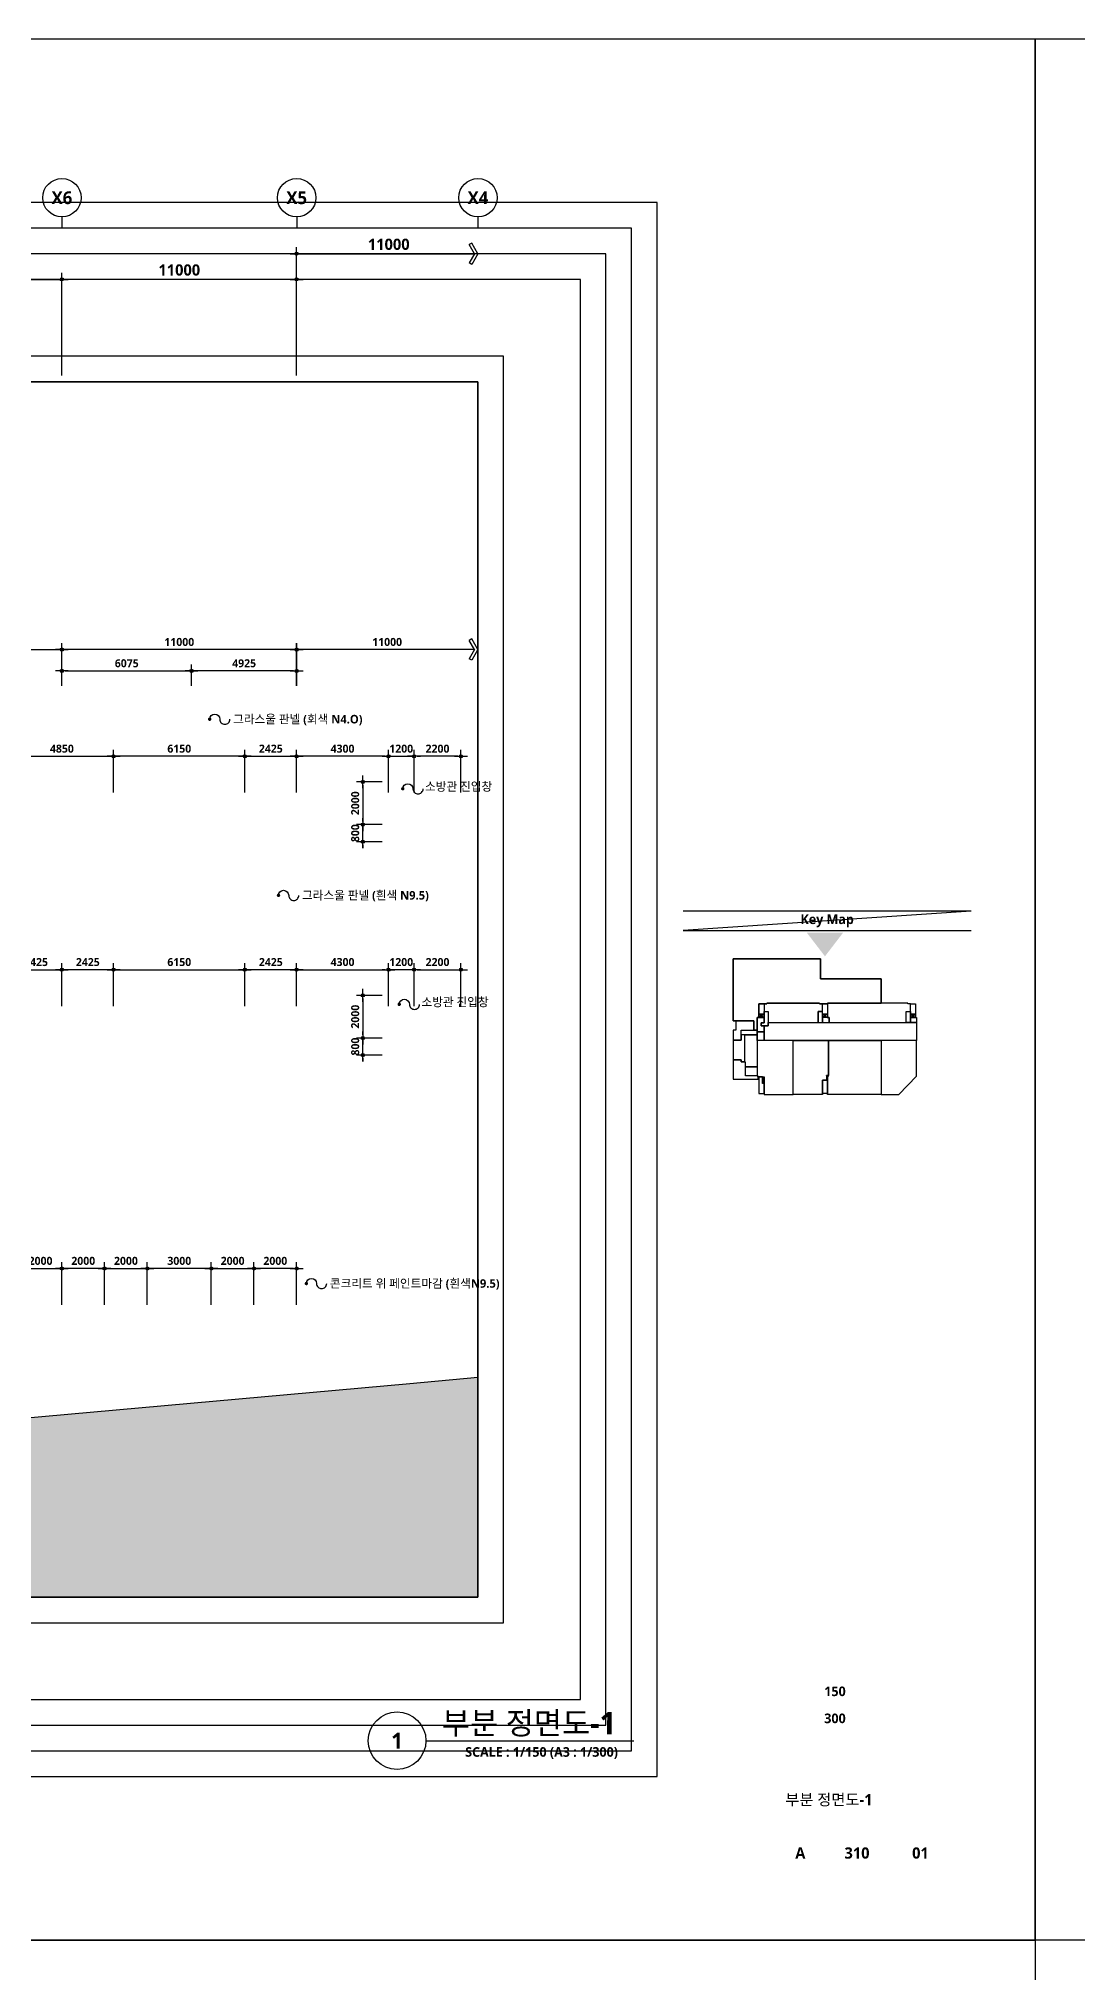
# Model space of a CAD drawing. Header units: millimetres. Extents: x 0 to 190005487, y 0 to 455456909.
# Drawn here: x 79304 to 127974, y 265800 to 356400 of the extents above; entities that cross this region are included whole.
import ezdxf
from ezdxf.enums import TextEntityAlignment as Align

# ---------------------------------------------------------------- set-up
doc = ezdxf.new("R2010")
doc.units = ezdxf.units.MM
doc.header["$LTSCALE"] = 150
doc.header["$MEASUREMENT"] = 0
doc.header["$PDSIZE"] = -10
doc.layers.get('0').update_dxf_attribs({"linetype": 'CONTINUOUS'})
doc.layers.get('Defpoints').update_dxf_attribs({"color": 153, "linetype": 'CONTINUOUS'})
for name, color, linetype in [('A-ANNO-DIM', 4, 'CONTINUOUS'), ('A-ANNO-GRA1', 7, 'CONTINUOUS'), ('A-ANNO-KEY', 7, 'CONTINUOUS'), ('A-ANNO-LEAD', 4, 'CONTINUOUS'), ('A-ANNO-NOTE', 7, 'CONTINUOUS'), ('A-ANNO-TEXT1', 7, 'CONTINUOUS'), ('A-ANNO-TITL', 7, 'CONTINUOUS'), ('A-FLOR-ROOF', 3, 'CONTINUOUS'), ('A-SECT-SOIL-PAT1', 253, 'CONTINUOUS'), ('A-ST-AXIS-BUB', 7, 'CONTINUOUS'), ('A-ST-AXIS-DIM', 7, 'CONTINUOUS'), ('AA-XXXX-TXT1', 2, 'CONTINUOUS')]:
    doc.layers.add(name, color=color, linetype=linetype)
doc.layers.add('Defpoint', color=161, linetype='CONTINUOUS', plot=False)
doc.styles.add('2020음성 1차', font='NanumGothicBold.ttf')
doc.styles.add('SH_대대리576', font='NanumGothicBold.ttf')
doc.dimstyles.new('SHP300내부', dxfattribs={"dimscale": 150, "dimtxt": 2.5, "dimasz": 1, "dimexe": 2, "dimexo": 2, "dimgap": 1, "dimtad": 1, "dimdec": 0, "dimzin": 0, "dimdsep": 46, "dimtxsty": 'SH_대대리576', "dimblk": 'DIMDOT', "dimcen": 0.09, "dimclrd": 256, "dimclre": 256, "dimclrt": 3, "dimadec": 0, "dimazin": 1, "dimtfac": 1, "dimtdec": 0, "dimtix": 1, "dimtmove": 2, "dimatfit": 0, "dimldrblk": 'DIMDOT', "dimfxl": 1, "dimtolj": 1, "dimtzin": 0, "dimlwd": -1, "dimlwe": -1, "dimarcsym": 0})
doc.dimstyles.new('사본 SHP 600', dxfattribs={"dimscale": 150, "dimtxt": 3.5, "dimasz": 1, "dimexe": 2, "dimexo": 2, "dimgap": 1, "dimtad": 1, "dimdec": 0, "dimzin": 0, "dimdsep": 46, "dimtxsty": 'SH_대대리576', "dimblk": 'DIMDOT', "dimcen": 0.09, "dimclrt": 3, "dimadec": 0, "dimazin": 1, "dimtfac": 1, "dimtdec": 0, "dimtix": 1, "dimtmove": 2, "dimatfit": 0, "dimldrblk": 'DIMDOT', "dimfxl": 1, "dimtfillclr": 3, "dimtolj": 1, "dimtzin": 0, "dimarcsym": 0})

# ---------------------------------------------------------------- blocks, each defined once
blk = doc.blocks.new('G$C28DF506D')
blk.add_lwpolyline([(0, 3255), (0, 1425), (2340, 1425), (2340, 1725), (2265, 1725), (2265, 1740), (1155, 1740), (1155, 3030), (1095, 3030), (1095, 3060), (765, 3060), (765, 3255)], close=True)
at = {"layer": 'A-ANNO-KEY'}
for p, q in [((2902, 7538), (2423, 7223)), ((2423, 7538), (2902, 7223)), ((8377, 7538), (8857, 7223)), ((8857, 7538), (8377, 7223)), ((16627, 7223), (17108, 7538)), ((16627, 7538), (17108, 7223)), ((2760, 1012), (2902, 1642)), ((2760, 1642), (2902, 1012)), ((8745, 1327), (8884, 1770)), ((8884, 1327), (8745, 1770))]:
    blk.add_line(p, q, dxfattribs=at)
for points in [[(13890, 10845), (8190, 10845), (8190, 12720), (7290, 12720), (0, 12720), (0, 6900), (195, 6900), (270, 6900), (1950, 6900), (1950, 6015), (2265, 6015), (2265, 7223), (2423, 7223), (2423, 7538), (2423, 8505), (2902, 8505), (3165, 8505), (3165, 8550), (8115, 8550), (8115, 8505), (8377, 8505), (8865, 8505), (8865, 8550), (13890, 8550)], [(8190, 12720), (7290, 12720), (0, 12720), (0, 6900), (195, 6900), (270, 6900), (1950, 6900), (1950, 6015), (2265, 6015), (2265, 7223), (2423, 7223), (2423, 8505), (3165, 8505), (3165, 8550), (8115, 8550), (8115, 8505), (8865, 8505), (8865, 8550), (13890, 8550), (13890, 10845), (8190, 10845)], [(2423, 8505), (2902, 8505), (2902, 7538), (2423, 7538)], [(2902, 7223), (2423, 7223), (2423, 7538), (2902, 7538)], [(2635, 6434), (2635, 6722), (2902, 6722), (2902, 7788), (3300, 7788), (3300, 6750), (3300, 6750), (3300, 6434), (2902, 6434), (2902, 6434)], [(2902, 8505), (2902, 7788), (3300, 7788), (3300, 6750), (7980, 6750), (7980, 7788), (8377, 7788), (8377, 8505), (8115, 8505), (8115, 8550), (3165, 8550), (3165, 8505)], [(7980, 6754), (8377, 6754), (8377, 7788), (7980, 7788)], [(8377, 8505), (8857, 8505), (8857, 7538), (8377, 7538)], [(8377, 7538), (8857, 7538), (8857, 7223), (8377, 7223)], [(8865, 8550), (8865, 8505), (8857, 8505), (8857, 7204), (9015, 7204), (9015, 6750), (16230, 6750), (16230, 7788), (16627, 7788), (16627, 8505), (16365, 8505), (16365, 8550)], [(16627, 6754), (16230, 6754), (16230, 7788), (16627, 7788)], [(16627, 8505), (17108, 8505), (17108, 7538), (16627, 7538)], [(16627, 7538), (17108, 7538), (17108, 7223), (16627, 7223)], [(0, 6015), (0, 5100), (765, 5100), (765, 6015), (1950, 6015), (1950, 6900), (270, 6900), (270, 6015)], [(0, 5100), (0, 3255), (765, 3255), (765, 3060), (1095, 3060), (1095, 5580), (765, 5580), (765, 5100), (0, 5100)], [(765, 6015), (2265, 6015), (2265, 5580), (765, 5580)], [(1155, 2580), (1155, 3030), (1095, 3030), (1095, 5580), (2265, 5580), (2265, 2580)], [(2265, 7223), (2902, 7223), (2902, 6722), (2635, 6722), (2635, 6434), (2902, 6434), (2902, 5864), (2265, 5864)], [(2265, 5864), (2902, 5864), (2902, 5070), (2265, 5070)], [(2902, 5070), (2902, 6434), (3300, 6434), (3300, 6750), (7980, 6750), (7980, 6754), (9015, 6754), (9015, 6750), (16230, 6750), (16230, 6754), (17190, 6754), (17190, 5070)], [(8377, 7223), (8377, 6754), (9015, 6754), (9015, 7204), (8857, 7204), (8857, 7223)], [(16627, 7223), (17190, 7223), (17190, 6754), (16627, 6754)], [(2265, 1740), (2265, 1725), (2340, 1725), (2340, 1642), (2902, 1642), (2902, 0), (5640, 0), (5640, 5070), (2265, 5070)], [(2265, 1740), (2265, 1725), (2340, 1725), (2340, 1642), (2902, 1642), (2902, 0), (5640, 0), (5640, 5070), (2265, 5070)], [(8745, 1770), (8745, 1327), (8377, 1327), (8377, 0), (5640, 0), (5640, 5070), (8940, 5070), (8940, 1770), (8745, 1770)], [(8940, 1725), (8940, 5070), (13890, 5070), (13890, 0), (8857, 0), (8857, 1327), (8884, 1327), (8884, 1725), (8940, 1725)], [(13890, 5070), (13890, 0), (15540, 0), (17190, 1725), (17190, 5070)], [(1155, 2580), (2265, 2580), (2265, 1740), (1155, 1740), (1155, 2580)], [(2760, 1642), (2423, 1642), (2423, 82), (2902, 82), (2902, 1012), (2760, 1012)], [(8857, 82), (8377, 82), (8377, 1327), (8857, 1327)], [(8745, 1327), (8884, 1327), (8884, 1725), (8940, 1725), (8940, 1770), (8745, 1770)]]:
    blk.add_lwpolyline(points, close=True, dxfattribs=at)
blk.add_lwpolyline([(8865, 8505), (8115, 8505), (8115, 8550), (3165, 8550), (3165, 8505), (2423, 8505), (2423, 7223), (2265, 7223), (2265, 6015), (1950, 6015), (1950, 6900), (270, 6900), (270, 6900), (195, 6900), (0, 6900), (0, 12720), (7290, 12720), (7290, 12720), (8190, 12720), (8190, 10845), (8190, 10845), (8190, 10845), (13890, 10845), (13890, 8550), (8865, 8550)], dxfattribs=at)
blk = doc.blocks.new('*U4457')
at = {"layer": 'A-ANNO-TITL'}
blk.add_line((0, 0), (3250, 0), dxfattribs=at)
blk.add_circle((-450, 0), 450, dxfattribs=at)
at = {"layer": 'AA-XXXX-TXT1', "style": 'SH_대대리576'}
blk.add_attdef('DWG.TITLE', (250, 100), '', height=350, dxfattribs=at)
at = {"layer": 'AA-XXXX-TXT1', "color": 7, "style": 'SH_대대리576'}
blk.add_attdef('NO1', text='', height=300, dxfattribs=at).set_placement((-450, 0), align=Align.MIDDLE)
at = {"layer": 'AA-XXXX-TXT1', "style": 'SH_대대리576'}
blk.add_attdef('SCALE', text='', height=150, dxfattribs=at).set_placement((3000, -100), align=Align.TOP_RIGHT)
blk = doc.blocks.new('A-ST-AXIS-BUB-1')
at = {"layer": 'A-ST-AXIS-BUB'}
blk.add_line((0, 350), (0, 0), dxfattribs=at)
blk.add_circle((0, 950), 600, dxfattribs=at)
blk = doc.blocks.new('arrow1')
at = {"color": 0}
for p, q in [((0, 0), (0.286, 0.501)), ((0, 0), (0.286, -0.501)), ((0.165, 0), (0.41, 0.429)), ((0.165, 0), (0.41, -0.429)), ((0.286, 0.501), (0.41, 0.43)), ((0.286, -0.501), (0.41, -0.43))]:
    blk.add_line(p, q, dxfattribs=at)
blk = doc.blocks.new('DIMDOT')
at = {"color": 0}
blk.add_line((-2, 0), (2, 0), dxfattribs=at)
for radius in [0.5, 0.25]:
    blk.add_circle((0, 0), radius, dxfattribs=at)
blk = doc.blocks.new('*D4608')
at = {"layer": 'A-ST-AXIS-DIM', "color": 0, "lineweight": -2}
for p, q in [((36393, 340624), (36393, 346624)), ((91243, 346324), (36543, 346324)), ((91393, 340624), (91393, 346624))]:
    blk.add_line(p, q, dxfattribs=at)
at = {"layer": 'Defpoints', "color": 0}
for p in [(36393, 346324), (36393, 340324), (91393, 340324)]:
    blk.add_point(p, dxfattribs=at)
at = {"layer": 'A-ST-AXIS-DIM', "color": 0, "linetype": 'ByBlock', "lineweight": -2, "xscale": 150, "yscale": 150, "zscale": 150, "rotation": 180}
blk.add_blockref('DIMDOT', (36393, 346324), dxfattribs=at)
at = {"layer": 'A-ST-AXIS-DIM', "color": 0, "linetype": 'ByBlock', "lineweight": -2, "xscale": 150, "yscale": 150, "zscale": 150}
blk.add_blockref('DIMDOT', (91393, 346324), dxfattribs=at)
at = {"layer": 'A-ST-AXIS-DIM', "color": 3, "insert": (63893, 346762), "char_height": 525, "attachment_point": 5, "style": 'SH_대대리576'}
blk.add_mtext('\\A1;55000', dxfattribs=at)
blk = doc.blocks.new('*D4609')
at = {"layer": 'A-ST-AXIS-DIM', "color": 0, "lineweight": -2}
for p, q in [((69393, 340624), (69393, 345424)), ((80393, 340624), (80393, 345424)), ((69543, 345124), (80243, 345124))]:
    blk.add_line(p, q, dxfattribs=at)
at = {"layer": 'Defpoints', "color": 0}
for p in [(80393, 345124), (69393, 340324), (80393, 340324)]:
    blk.add_point(p, dxfattribs=at)
at = {"layer": 'A-ST-AXIS-DIM', "color": 0, "linetype": 'ByBlock', "lineweight": -2, "xscale": 150, "yscale": 150, "zscale": 150, "rotation": 180}
blk.add_blockref('DIMDOT', (69393, 345124), dxfattribs=at)
at = {"layer": 'A-ST-AXIS-DIM', "color": 0, "linetype": 'ByBlock', "lineweight": -2, "xscale": 150, "yscale": 150, "zscale": 150}
blk.add_blockref('DIMDOT', (80393, 345124), dxfattribs=at)
at = {"layer": 'A-ST-AXIS-DIM', "color": 3, "insert": (74893, 345561), "char_height": 525, "attachment_point": 5, "style": 'SH_대대리576'}
blk.add_mtext('\\A1;11000', dxfattribs=at)
blk = doc.blocks.new('*D4610')
at = {"layer": 'A-ST-AXIS-DIM', "color": 0, "lineweight": -2}
for p, q in [((80393, 340624), (80393, 345424)), ((91393, 340624), (91393, 345424)), ((91243, 345124), (80543, 345124))]:
    blk.add_line(p, q, dxfattribs=at)
at = {"layer": 'Defpoints', "color": 0}
for p in [(80393, 345124), (80393, 340324), (91393, 340324)]:
    blk.add_point(p, dxfattribs=at)
at = {"layer": 'A-ST-AXIS-DIM', "color": 0, "linetype": 'ByBlock', "lineweight": -2, "xscale": 150, "yscale": 150, "zscale": 150, "rotation": 180}
blk.add_blockref('DIMDOT', (80393, 345124), dxfattribs=at)
at = {"layer": 'A-ST-AXIS-DIM', "color": 0, "linetype": 'ByBlock', "lineweight": -2, "xscale": 150, "yscale": 150, "zscale": 150}
blk.add_blockref('DIMDOT', (91393, 345124), dxfattribs=at)
at = {"layer": 'A-ST-AXIS-DIM', "color": 3, "insert": (85893, 345561), "char_height": 525, "attachment_point": 5, "style": 'SH_대대리576'}
blk.add_mtext('\\A1;11000', dxfattribs=at)
blk = doc.blocks.new('*D4727')
at = {"layer": 'A-ANNO-DIM'}
for p, q in [((77968, 321076), (77968, 323076)), ((78118, 322776), (82668, 322776)), ((82818, 321076), (82818, 323076))]:
    blk.add_line(p, q, dxfattribs=at)
at = {"layer": 'Defpoints', "color": 0}
for p in [(82818, 322776), (77968, 320776), (82818, 320776)]:
    blk.add_point(p, dxfattribs=at)
at = {"layer": 'A-ANNO-DIM', "linetype": 'ByBlock', "xscale": 150, "yscale": 150, "zscale": 150, "rotation": 180}
blk.add_blockref('DIMDOT', (77968, 322776), dxfattribs=at)
at = {"layer": 'A-ANNO-DIM', "linetype": 'ByBlock', "xscale": 150, "yscale": 150, "zscale": 150}
blk.add_blockref('DIMDOT', (82818, 322776), dxfattribs=at)
at = {"layer": 'A-ANNO-DIM', "color": 3, "insert": (80393, 323133), "char_height": 375, "attachment_point": 5, "style": 'SH_대대리576'}
blk.add_mtext('\\A1;4850', dxfattribs=at)
blk = doc.blocks.new('*D4728')
at = {"layer": 'A-ANNO-DIM'}
for p, q in [((82818, 321076), (82818, 323076)), ((88818, 322776), (82968, 322776)), ((88968, 321076), (88968, 323076))]:
    blk.add_line(p, q, dxfattribs=at)
at = {"layer": 'Defpoints', "color": 0}
for p in [(82818, 322776), (82818, 320776), (88968, 320776)]:
    blk.add_point(p, dxfattribs=at)
at = {"layer": 'A-ANNO-DIM', "linetype": 'ByBlock', "xscale": 150, "yscale": 150, "zscale": 150, "rotation": 180}
blk.add_blockref('DIMDOT', (82818, 322776), dxfattribs=at)
at = {"layer": 'A-ANNO-DIM', "linetype": 'ByBlock', "xscale": 150, "yscale": 150, "zscale": 150}
blk.add_blockref('DIMDOT', (88968, 322776), dxfattribs=at)
at = {"layer": 'A-ANNO-DIM', "color": 3, "insert": (85893, 323133), "char_height": 375, "attachment_point": 5, "style": 'SH_대대리576'}
blk.add_mtext('\\A1;6150', dxfattribs=at)
blk = doc.blocks.new('*D4729')
at = {"layer": 'A-ANNO-DIM'}
for p, q in [((88968, 321076), (88968, 323076)), ((89118, 322776), (91243, 322776)), ((91393, 321076), (91393, 323076))]:
    blk.add_line(p, q, dxfattribs=at)
at = {"layer": 'Defpoints', "color": 0}
for p in [(91393, 322776), (88968, 320776), (91393, 320776)]:
    blk.add_point(p, dxfattribs=at)
at = {"layer": 'A-ANNO-DIM', "linetype": 'ByBlock', "xscale": 150, "yscale": 150, "zscale": 150, "rotation": 180}
blk.add_blockref('DIMDOT', (88968, 322776), dxfattribs=at)
at = {"layer": 'A-ANNO-DIM', "linetype": 'ByBlock', "xscale": 150, "yscale": 150, "zscale": 150}
blk.add_blockref('DIMDOT', (91393, 322776), dxfattribs=at)
at = {"layer": 'A-ANNO-DIM', "color": 3, "insert": (90181, 323133), "char_height": 375, "attachment_point": 5, "style": 'SH_대대리576'}
blk.add_mtext('\\A1;2425', dxfattribs=at)
blk = doc.blocks.new('*D4730')
at = {"layer": 'A-ANNO-DIM'}
for p, q in [((91393, 321076), (91393, 323076)), ((95543, 322776), (91543, 322776)), ((95693, 321076), (95693, 323076))]:
    blk.add_line(p, q, dxfattribs=at)
at = {"layer": 'Defpoints', "color": 0}
for p in [(91393, 322776), (91393, 320776), (95693, 320776)]:
    blk.add_point(p, dxfattribs=at)
at = {"layer": 'A-ANNO-DIM', "linetype": 'ByBlock', "xscale": 150, "yscale": 150, "zscale": 150, "rotation": 180}
blk.add_blockref('DIMDOT', (91393, 322776), dxfattribs=at)
at = {"layer": 'A-ANNO-DIM', "linetype": 'ByBlock', "xscale": 150, "yscale": 150, "zscale": 150}
blk.add_blockref('DIMDOT', (95693, 322776), dxfattribs=at)
at = {"layer": 'A-ANNO-DIM', "color": 3, "insert": (93543, 323133), "char_height": 375, "attachment_point": 5, "style": 'SH_대대리576'}
blk.add_mtext('\\A1;4300', dxfattribs=at)
blk = doc.blocks.new('*D4731')
at = {"layer": 'A-ANNO-DIM'}
for p, q in [((95543, 322776), (95393, 322776)), ((95693, 321076), (95693, 323076)), ((95693, 322776), (96893, 322776)), ((96893, 321076), (96893, 323076)), ((97043, 322776), (97193, 322776))]:
    blk.add_line(p, q, dxfattribs=at)
at = {"layer": 'Defpoints', "color": 0}
for p in [(96893, 322776), (95693, 320776), (96893, 320776)]:
    blk.add_point(p, dxfattribs=at)
at = {"layer": 'A-ANNO-DIM', "linetype": 'ByBlock', "xscale": 150, "yscale": 150, "zscale": 150}
blk.add_blockref('DIMDOT', (95693, 322776), dxfattribs=at)
at = {"layer": 'A-ANNO-DIM', "linetype": 'ByBlock', "xscale": 150, "yscale": 150, "zscale": 150, "rotation": 180}
blk.add_blockref('DIMDOT', (96893, 322776), dxfattribs=at)
at = {"layer": 'A-ANNO-DIM', "color": 3, "insert": (96293, 323133), "char_height": 375, "attachment_point": 5, "style": 'SH_대대리576'}
blk.add_mtext('\\A1;1200', dxfattribs=at)
blk = doc.blocks.new('*D4732')
at = {"layer": 'A-ANNO-DIM'}
for p, q in [((96893, 321076), (96893, 323076)), ((98943, 322776), (97043, 322776)), ((99093, 321076), (99093, 323076))]:
    blk.add_line(p, q, dxfattribs=at)
at = {"layer": 'Defpoints', "color": 0}
for p in [(96893, 322776), (96893, 320776), (99093, 320776)]:
    blk.add_point(p, dxfattribs=at)
at = {"layer": 'A-ANNO-DIM', "linetype": 'ByBlock', "xscale": 150, "yscale": 150, "zscale": 150, "rotation": 180}
blk.add_blockref('DIMDOT', (96893, 322776), dxfattribs=at)
at = {"layer": 'A-ANNO-DIM', "linetype": 'ByBlock', "xscale": 150, "yscale": 150, "zscale": 150}
blk.add_blockref('DIMDOT', (99093, 322776), dxfattribs=at)
at = {"layer": 'A-ANNO-DIM', "color": 3, "insert": (97993, 323133), "char_height": 375, "attachment_point": 5, "style": 'SH_대대리576'}
blk.add_mtext('\\A1;2200', dxfattribs=at)
blk = doc.blocks.new('*D4779')
at = {"layer": 'A-ANNO-DIM'}
for p, q in [((77968, 311076), (77968, 313076)), ((78118, 312776), (80243, 312776)), ((80393, 311076), (80393, 313076))]:
    blk.add_line(p, q, dxfattribs=at)
at = {"layer": 'Defpoints', "color": 0}
for p in [(80393, 312776), (77968, 310776), (80393, 310776)]:
    blk.add_point(p, dxfattribs=at)
at = {"layer": 'A-ANNO-DIM', "linetype": 'ByBlock', "xscale": 150, "yscale": 150, "zscale": 150, "rotation": 180}
blk.add_blockref('DIMDOT', (77968, 312776), dxfattribs=at)
at = {"layer": 'A-ANNO-DIM', "linetype": 'ByBlock', "xscale": 150, "yscale": 150, "zscale": 150}
blk.add_blockref('DIMDOT', (80393, 312776), dxfattribs=at)
at = {"layer": 'A-ANNO-DIM', "color": 3, "insert": (79181, 313133), "char_height": 375, "attachment_point": 5, "style": 'SH_대대리576'}
blk.add_mtext('\\A1;2425', dxfattribs=at)
blk = doc.blocks.new('*D4780')
at = {"layer": 'A-ANNO-DIM'}
for p, q in [((80393, 311076), (80393, 313076)), ((82668, 312776), (80543, 312776)), ((82818, 311076), (82818, 313076))]:
    blk.add_line(p, q, dxfattribs=at)
at = {"layer": 'Defpoints', "color": 0}
for p in [(80393, 312776), (80393, 310776), (82818, 310776)]:
    blk.add_point(p, dxfattribs=at)
at = {"layer": 'A-ANNO-DIM', "linetype": 'ByBlock', "xscale": 150, "yscale": 150, "zscale": 150, "rotation": 180}
blk.add_blockref('DIMDOT', (80393, 312776), dxfattribs=at)
at = {"layer": 'A-ANNO-DIM', "linetype": 'ByBlock', "xscale": 150, "yscale": 150, "zscale": 150}
blk.add_blockref('DIMDOT', (82818, 312776), dxfattribs=at)
at = {"layer": 'A-ANNO-DIM', "color": 3, "insert": (81606, 313133), "char_height": 375, "attachment_point": 5, "style": 'SH_대대리576'}
blk.add_mtext('\\A1;2425', dxfattribs=at)
blk = doc.blocks.new('*D4781')
at = {"layer": 'A-ANNO-DIM'}
for p, q in [((82818, 311076), (82818, 313076)), ((82968, 312776), (88818, 312776)), ((88968, 311076), (88968, 313076))]:
    blk.add_line(p, q, dxfattribs=at)
at = {"layer": 'Defpoints', "color": 0}
for p in [(88968, 312776), (82818, 310776), (88968, 310776)]:
    blk.add_point(p, dxfattribs=at)
at = {"layer": 'A-ANNO-DIM', "linetype": 'ByBlock', "xscale": 150, "yscale": 150, "zscale": 150, "rotation": 180}
blk.add_blockref('DIMDOT', (82818, 312776), dxfattribs=at)
at = {"layer": 'A-ANNO-DIM', "linetype": 'ByBlock', "xscale": 150, "yscale": 150, "zscale": 150}
blk.add_blockref('DIMDOT', (88968, 312776), dxfattribs=at)
at = {"layer": 'A-ANNO-DIM', "color": 3, "insert": (85893, 313133), "char_height": 375, "attachment_point": 5, "style": 'SH_대대리576'}
blk.add_mtext('\\A1;6150', dxfattribs=at)
blk = doc.blocks.new('*D4782')
at = {"layer": 'A-ANNO-DIM'}
for p, q in [((88968, 311076), (88968, 313076)), ((91243, 312776), (89118, 312776)), ((91393, 311076), (91393, 313076))]:
    blk.add_line(p, q, dxfattribs=at)
at = {"layer": 'Defpoints', "color": 0}
for p in [(88968, 312776), (88968, 310776), (91393, 310776)]:
    blk.add_point(p, dxfattribs=at)
at = {"layer": 'A-ANNO-DIM', "linetype": 'ByBlock', "xscale": 150, "yscale": 150, "zscale": 150, "rotation": 180}
blk.add_blockref('DIMDOT', (88968, 312776), dxfattribs=at)
at = {"layer": 'A-ANNO-DIM', "linetype": 'ByBlock', "xscale": 150, "yscale": 150, "zscale": 150}
blk.add_blockref('DIMDOT', (91393, 312776), dxfattribs=at)
at = {"layer": 'A-ANNO-DIM', "color": 3, "insert": (90181, 313133), "char_height": 375, "attachment_point": 5, "style": 'SH_대대리576'}
blk.add_mtext('\\A1;2425', dxfattribs=at)
blk = doc.blocks.new('*D4783')
at = {"layer": 'A-ANNO-DIM'}
for p, q in [((91393, 311076), (91393, 313076)), ((91543, 312776), (95543, 312776)), ((95693, 311076), (95693, 313076))]:
    blk.add_line(p, q, dxfattribs=at)
at = {"layer": 'Defpoints', "color": 0}
for p in [(95693, 312776), (91393, 310776), (95693, 310776)]:
    blk.add_point(p, dxfattribs=at)
at = {"layer": 'A-ANNO-DIM', "linetype": 'ByBlock', "xscale": 150, "yscale": 150, "zscale": 150, "rotation": 180}
blk.add_blockref('DIMDOT', (91393, 312776), dxfattribs=at)
at = {"layer": 'A-ANNO-DIM', "linetype": 'ByBlock', "xscale": 150, "yscale": 150, "zscale": 150}
blk.add_blockref('DIMDOT', (95693, 312776), dxfattribs=at)
at = {"layer": 'A-ANNO-DIM', "color": 3, "insert": (93543, 313133), "char_height": 375, "attachment_point": 5, "style": 'SH_대대리576'}
blk.add_mtext('\\A1;4300', dxfattribs=at)
blk = doc.blocks.new('*D4784')
at = {"layer": 'A-ANNO-DIM'}
for p, q in [((95543, 312776), (95393, 312776)), ((95693, 311076), (95693, 313076)), ((96893, 312776), (95693, 312776)), ((96893, 311076), (96893, 313076)), ((97043, 312776), (97193, 312776))]:
    blk.add_line(p, q, dxfattribs=at)
at = {"layer": 'Defpoints', "color": 0}
for p in [(95693, 312776), (95693, 310776), (96893, 310776)]:
    blk.add_point(p, dxfattribs=at)
at = {"layer": 'A-ANNO-DIM', "linetype": 'ByBlock', "xscale": 150, "yscale": 150, "zscale": 150}
blk.add_blockref('DIMDOT', (95693, 312776), dxfattribs=at)
at = {"layer": 'A-ANNO-DIM', "linetype": 'ByBlock', "xscale": 150, "yscale": 150, "zscale": 150, "rotation": 180}
blk.add_blockref('DIMDOT', (96893, 312776), dxfattribs=at)
at = {"layer": 'A-ANNO-DIM', "color": 3, "insert": (96293, 313133), "char_height": 375, "attachment_point": 5, "style": 'SH_대대리576'}
blk.add_mtext('\\A1;1200', dxfattribs=at)
blk = doc.blocks.new('*D4785')
at = {"layer": 'A-ANNO-DIM'}
for p, q in [((96893, 311076), (96893, 313076)), ((97043, 312776), (98943, 312776)), ((99093, 311076), (99093, 313076))]:
    blk.add_line(p, q, dxfattribs=at)
at = {"layer": 'Defpoints', "color": 0}
for p in [(99093, 312776), (96893, 310776), (99093, 310776)]:
    blk.add_point(p, dxfattribs=at)
at = {"layer": 'A-ANNO-DIM', "linetype": 'ByBlock', "xscale": 150, "yscale": 150, "zscale": 150, "rotation": 180}
blk.add_blockref('DIMDOT', (96893, 312776), dxfattribs=at)
at = {"layer": 'A-ANNO-DIM', "linetype": 'ByBlock', "xscale": 150, "yscale": 150, "zscale": 150}
blk.add_blockref('DIMDOT', (99093, 312776), dxfattribs=at)
at = {"layer": 'A-ANNO-DIM', "color": 3, "insert": (97993, 313133), "char_height": 375, "attachment_point": 5, "style": 'SH_대대리576'}
blk.add_mtext('\\A1;2200', dxfattribs=at)
blk = doc.blocks.new('*D4795')
at = {"layer": 'A-ANNO-DIM'}
for p, q in [((75468, 326076), (75468, 328076)), ((80393, 326076), (80393, 328076)), ((75618, 327776), (80243, 327776))]:
    blk.add_line(p, q, dxfattribs=at)
at = {"layer": 'Defpoints', "color": 0}
for p in [(80393, 327776), (75468, 325776), (80393, 325776)]:
    blk.add_point(p, dxfattribs=at)
at = {"layer": 'A-ANNO-DIM', "linetype": 'ByBlock', "xscale": 150, "yscale": 150, "zscale": 150, "rotation": 180}
blk.add_blockref('DIMDOT', (75468, 327776), dxfattribs=at)
at = {"layer": 'A-ANNO-DIM', "linetype": 'ByBlock', "xscale": 150, "yscale": 150, "zscale": 150}
blk.add_blockref('DIMDOT', (80393, 327776), dxfattribs=at)
at = {"layer": 'A-ANNO-DIM', "color": 3, "insert": (77931, 328133), "char_height": 375, "attachment_point": 5, "style": 'SH_대대리576'}
blk.add_mtext('\\A1;4925', dxfattribs=at)
blk = doc.blocks.new('*D4796')
at = {"layer": 'A-ANNO-DIM'}
for p, q in [((80393, 326076), (80393, 328076)), ((91393, 326076), (91393, 328076)), ((91243, 327776), (80543, 327776))]:
    blk.add_line(p, q, dxfattribs=at)
at = {"layer": 'Defpoints', "color": 0}
for p in [(80393, 327776), (80393, 325776), (91393, 325776)]:
    blk.add_point(p, dxfattribs=at)
at = {"layer": 'A-ANNO-DIM', "linetype": 'ByBlock', "xscale": 150, "yscale": 150, "zscale": 150, "rotation": 180}
blk.add_blockref('DIMDOT', (80393, 327776), dxfattribs=at)
at = {"layer": 'A-ANNO-DIM', "linetype": 'ByBlock', "xscale": 150, "yscale": 150, "zscale": 150}
blk.add_blockref('DIMDOT', (91393, 327776), dxfattribs=at)
at = {"layer": 'A-ANNO-DIM', "color": 3, "insert": (85893, 328132), "char_height": 375, "attachment_point": 5, "style": 'SH_대대리576'}
blk.add_mtext('\\A1;11000', dxfattribs=at)
blk = doc.blocks.new('*D4805')
at = {"layer": 'A-ANNO-DIM'}
for p, q in [((80393, 326076), (80393, 327076)), ((86468, 326076), (86468, 327076)), ((80543, 326776), (86318, 326776))]:
    blk.add_line(p, q, dxfattribs=at)
at = {"layer": 'Defpoints', "color": 0}
for p in [(86468, 326776), (80393, 325776), (86468, 325776)]:
    blk.add_point(p, dxfattribs=at)
at = {"layer": 'A-ANNO-DIM', "linetype": 'ByBlock', "xscale": 150, "yscale": 150, "zscale": 150, "rotation": 180}
blk.add_blockref('DIMDOT', (80393, 326776), dxfattribs=at)
at = {"layer": 'A-ANNO-DIM', "linetype": 'ByBlock', "xscale": 150, "yscale": 150, "zscale": 150}
blk.add_blockref('DIMDOT', (86468, 326776), dxfattribs=at)
at = {"layer": 'A-ANNO-DIM', "color": 3, "insert": (83431, 327133), "char_height": 375, "attachment_point": 5, "style": 'SH_대대리576'}
blk.add_mtext('\\A1;6075', dxfattribs=at)
blk = doc.blocks.new('*D4806')
at = {"layer": 'A-ANNO-DIM'}
for p, q in [((86468, 326076), (86468, 327076)), ((91393, 326076), (91393, 327076)), ((91243, 326776), (86618, 326776))]:
    blk.add_line(p, q, dxfattribs=at)
at = {"layer": 'Defpoints', "color": 0}
for p in [(86468, 326776), (86468, 325776), (91393, 325776)]:
    blk.add_point(p, dxfattribs=at)
at = {"layer": 'A-ANNO-DIM', "linetype": 'ByBlock', "xscale": 150, "yscale": 150, "zscale": 150, "rotation": 180}
blk.add_blockref('DIMDOT', (86468, 326776), dxfattribs=at)
at = {"layer": 'A-ANNO-DIM', "linetype": 'ByBlock', "xscale": 150, "yscale": 150, "zscale": 150}
blk.add_blockref('DIMDOT', (91393, 326776), dxfattribs=at)
at = {"layer": 'A-ANNO-DIM', "color": 3, "insert": (88931, 327133), "char_height": 375, "attachment_point": 5, "style": 'SH_대대리576'}
blk.add_mtext('\\A1;4925', dxfattribs=at)
blk = doc.blocks.new('*D4936')
at = {"layer": 'A-ANNO-DIM'}
for p, q in [((78393, 297076), (78393, 299076)), ((80393, 297076), (80393, 299076)), ((78543, 298776), (80243, 298776))]:
    blk.add_line(p, q, dxfattribs=at)
at = {"layer": 'Defpoints', "color": 0}
for p in [(80393, 298776), (78393, 296776), (80393, 296776)]:
    blk.add_point(p, dxfattribs=at)
at = {"layer": 'A-ANNO-DIM', "linetype": 'ByBlock', "xscale": 150, "yscale": 150, "zscale": 150, "rotation": 180}
blk.add_blockref('DIMDOT', (78393, 298776), dxfattribs=at)
at = {"layer": 'A-ANNO-DIM', "linetype": 'ByBlock', "xscale": 150, "yscale": 150, "zscale": 150}
blk.add_blockref('DIMDOT', (80393, 298776), dxfattribs=at)
at = {"layer": 'A-ANNO-DIM', "color": 3, "insert": (79393, 299133), "char_height": 375, "attachment_point": 5, "style": 'SH_대대리576'}
blk.add_mtext('\\A1;2000', dxfattribs=at)
blk = doc.blocks.new('*D4940')
at = {"layer": 'A-ANNO-DIM'}
for p, q in [((80393, 297076), (80393, 299076)), ((82393, 297076), (82393, 299076)), ((82243, 298776), (80543, 298776))]:
    blk.add_line(p, q, dxfattribs=at)
at = {"layer": 'Defpoints', "color": 0}
for p in [(80393, 298776), (80393, 296776), (82393, 296776)]:
    blk.add_point(p, dxfattribs=at)
at = {"layer": 'A-ANNO-DIM', "linetype": 'ByBlock', "xscale": 150, "yscale": 150, "zscale": 150}
for p, rotation in [((80393, 298776), 179.9999999999984), ((82393, 298776), 359.9999999999984)]:
    blk.add_blockref('DIMDOT', p, dxfattribs=dict(at, rotation=rotation))
at = {"layer": 'A-ANNO-DIM', "color": 3, "insert": (81393, 299133), "char_height": 375, "attachment_point": 5, "style": 'SH_대대리576'}
blk.add_mtext('\\A1;2000', dxfattribs=at)
blk = doc.blocks.new('*D4941')
at = {"layer": 'A-ANNO-DIM'}
for p, q in [((82393, 297076), (82393, 299076)), ((84393, 297076), (84393, 299076)), ((82543, 298776), (84243, 298776))]:
    blk.add_line(p, q, dxfattribs=at)
at = {"layer": 'Defpoints', "color": 0}
for p in [(84393, 298776), (82393, 296776), (84393, 296776)]:
    blk.add_point(p, dxfattribs=at)
at = {"layer": 'A-ANNO-DIM', "linetype": 'ByBlock', "xscale": 150, "yscale": 150, "zscale": 150, "rotation": 180}
blk.add_blockref('DIMDOT', (82393, 298776), dxfattribs=at)
at = {"layer": 'A-ANNO-DIM', "linetype": 'ByBlock', "xscale": 150, "yscale": 150, "zscale": 150}
blk.add_blockref('DIMDOT', (84393, 298776), dxfattribs=at)
at = {"layer": 'A-ANNO-DIM', "color": 3, "insert": (83393, 299133), "char_height": 375, "attachment_point": 5, "style": 'SH_대대리576'}
blk.add_mtext('\\A1;2000', dxfattribs=at)
blk = doc.blocks.new('*D4942')
at = {"layer": 'A-ANNO-DIM'}
for p, q in [((84393, 297076), (84393, 299076)), ((87393, 297076), (87393, 299076)), ((87243, 298776), (84543, 298776))]:
    blk.add_line(p, q, dxfattribs=at)
at = {"layer": 'Defpoints', "color": 0}
for p in [(84393, 298776), (84393, 296776), (87393, 296776)]:
    blk.add_point(p, dxfattribs=at)
at = {"layer": 'A-ANNO-DIM', "linetype": 'ByBlock', "xscale": 150, "yscale": 150, "zscale": 150}
for p, rotation in [((84393, 298776), 179.9999999999989), ((87393, 298776), 359.9999999999989)]:
    blk.add_blockref('DIMDOT', p, dxfattribs=dict(at, rotation=rotation))
at = {"layer": 'A-ANNO-DIM', "color": 3, "insert": (85893, 299133), "char_height": 375, "attachment_point": 5, "style": 'SH_대대리576'}
blk.add_mtext('\\A1;3000', dxfattribs=at)
blk = doc.blocks.new('*D4943')
at = {"layer": 'A-ANNO-DIM'}
for p, q in [((87393, 297076), (87393, 299076)), ((89393, 297076), (89393, 299076)), ((87543, 298776), (89243, 298776))]:
    blk.add_line(p, q, dxfattribs=at)
at = {"layer": 'Defpoints', "color": 0}
for p in [(89393, 298776), (87393, 296776), (89393, 296776)]:
    blk.add_point(p, dxfattribs=at)
at = {"layer": 'A-ANNO-DIM', "linetype": 'ByBlock', "xscale": 150, "yscale": 150, "zscale": 150, "rotation": 180}
blk.add_blockref('DIMDOT', (87393, 298776), dxfattribs=at)
at = {"layer": 'A-ANNO-DIM', "linetype": 'ByBlock', "xscale": 150, "yscale": 150, "zscale": 150}
blk.add_blockref('DIMDOT', (89393, 298776), dxfattribs=at)
at = {"layer": 'A-ANNO-DIM', "color": 3, "insert": (88393, 299133), "char_height": 375, "attachment_point": 5, "style": 'SH_대대리576'}
blk.add_mtext('\\A1;2000', dxfattribs=at)
blk = doc.blocks.new('*D4944')
at = {"layer": 'A-ANNO-DIM'}
for p, q in [((89393, 297076), (89393, 299076)), ((91393, 297076), (91393, 299076)), ((91243, 298776), (89543, 298776))]:
    blk.add_line(p, q, dxfattribs=at)
at = {"layer": 'Defpoints', "color": 0}
for p in [(89393, 298776), (89393, 296776), (91393, 296776)]:
    blk.add_point(p, dxfattribs=at)
at = {"layer": 'A-ANNO-DIM', "linetype": 'ByBlock', "xscale": 150, "yscale": 150, "zscale": 150}
for p, rotation in [((89393, 298776), 179.9999999999984), ((91393, 298776), 359.9999999999984)]:
    blk.add_blockref('DIMDOT', p, dxfattribs=dict(at, rotation=rotation))
at = {"layer": 'A-ANNO-DIM', "color": 3, "insert": (90393, 299133), "char_height": 375, "attachment_point": 5, "style": 'SH_대대리576'}
blk.add_mtext('\\A1;2000', dxfattribs=at)
blk = doc.blocks.new('*D4949')
at = {"layer": 'A-ANNO-DIM'}
for p, q in [((95393, 311576), (94193, 311576)), ((94493, 311426), (94493, 309726)), ((95393, 309576), (94193, 309576))]:
    blk.add_line(p, q, dxfattribs=at)
at = {"layer": 'Defpoints', "color": 0}
for p in [(95693, 311576), (94493, 309576), (95693, 309576)]:
    blk.add_point(p, dxfattribs=at)
at = {"layer": 'A-ANNO-DIM', "linetype": 'ByBlock', "xscale": 150, "yscale": 150, "zscale": 150}
for p, rotation in [((94493, 311576), 90), ((94493, 309576), 270)]:
    blk.add_blockref('DIMDOT', p, dxfattribs=dict(at, rotation=rotation))
at = {"layer": 'A-ANNO-DIM', "color": 3, "insert": (94137, 310576), "char_height": 375, "attachment_point": 5, "rotation": 90, "style": 'SH_대대리576'}
blk.add_mtext('\\A1;2000', dxfattribs=at)
blk = doc.blocks.new('*D4950')
at = {"layer": 'A-ANNO-DIM'}
for p, q in [((94493, 309726), (94493, 309876)), ((95393, 309576), (94193, 309576)), ((94493, 308776), (94493, 309576)), ((95393, 308776), (94193, 308776)), ((94493, 308626), (94493, 308476))]:
    blk.add_line(p, q, dxfattribs=at)
at = {"layer": 'Defpoints', "color": 0}
for p in [(94493, 309576), (95693, 309576), (95693, 308776)]:
    blk.add_point(p, dxfattribs=at)
at = {"layer": 'A-ANNO-DIM', "linetype": 'ByBlock', "xscale": 150, "yscale": 150, "zscale": 150}
for p, rotation in [((94493, 309576), 270), ((94493, 308776), 90)]:
    blk.add_blockref('DIMDOT', p, dxfattribs=dict(at, rotation=rotation))
at = {"layer": 'A-ANNO-DIM', "color": 3, "insert": (94137, 309176), "char_height": 375, "attachment_point": 5, "rotation": 90, "style": 'SH_대대리576'}
blk.add_mtext('\\A1;800', dxfattribs=at)
blk = doc.blocks.new('*D4951')
at = {"layer": 'A-ANNO-DIM'}
for p, q in [((95393, 321576), (94193, 321576)), ((94493, 321426), (94493, 319726)), ((95393, 319576), (94193, 319576))]:
    blk.add_line(p, q, dxfattribs=at)
at = {"layer": 'Defpoints', "color": 0}
for p in [(95693, 321576), (94493, 319576), (95693, 319576)]:
    blk.add_point(p, dxfattribs=at)
at = {"layer": 'A-ANNO-DIM', "linetype": 'ByBlock', "xscale": 150, "yscale": 150, "zscale": 150}
for p, rotation in [((94493, 321576), 90), ((94493, 319576), 270)]:
    blk.add_blockref('DIMDOT', p, dxfattribs=dict(at, rotation=rotation))
at = {"layer": 'A-ANNO-DIM', "color": 3, "insert": (94137, 320576), "char_height": 375, "attachment_point": 5, "rotation": 90, "style": 'SH_대대리576'}
blk.add_mtext('\\A1;2000', dxfattribs=at)
blk = doc.blocks.new('*D4952')
at = {"layer": 'A-ANNO-DIM'}
for p, q in [((94493, 319726), (94493, 319876)), ((95393, 319576), (94193, 319576)), ((94493, 318776), (94493, 319576)), ((95393, 318776), (94193, 318776)), ((94493, 318626), (94493, 318476))]:
    blk.add_line(p, q, dxfattribs=at)
at = {"layer": 'Defpoints', "color": 0}
for p in [(94493, 319576), (95693, 319576), (95693, 318776)]:
    blk.add_point(p, dxfattribs=at)
at = {"layer": 'A-ANNO-DIM', "linetype": 'ByBlock', "xscale": 150, "yscale": 150, "zscale": 150}
for p, rotation in [((94493, 319576), 270), ((94493, 318776), 90)]:
    blk.add_blockref('DIMDOT', p, dxfattribs=dict(at, rotation=rotation))
at = {"layer": 'A-ANNO-DIM', "color": 3, "insert": (94137, 319176), "char_height": 375, "attachment_point": 5, "rotation": 90, "style": 'SH_대대리576'}
blk.add_mtext('\\A1;800', dxfattribs=at)

msp = doc.modelspace()

# ---------------------------------------------------------------- hatches: boundary and pattern name
at = {"layer": 'A-SECT-SOIL-PAT1', "transparency": 33554687}
h = msp.add_hatch(color=256, dxfattribs=at)
h.dxf.hatch_style = 1
h.paths.add_polyline_path([(15012.4, 299084), (15012.4, 283376.4), (99887.6, 283376.4), (99887.6, 293662.6), (96693.4, 293376.4), (55393.4, 289676.4), (35793.4, 289676.4), (35793.4, 294734.2), (32428.2, 295817.4), (28827.2, 296976.4), (24778.6, 297725.3), (20729.9, 298474.1), (17068.8, 298864.6)])

# ---------------------------------------------------------------- linework, layer by layer
msp.add_line((91693.4, 346323.6), (99723, 346323.6))
msp.add_lwpolyline([(15012.4, 340323.6), (99887.6, 340323.6), (99887.6, 283376.4), (15012.4, 283376.4)], close=True)
at = {"layer": 'A-ANNO-DIM'}
for p, q in [((91393.4, 326076.4), (91393.4, 328076.4)), ((99723, 327776.4), (91543.4, 327776.4))]:
    msp.add_line(p, q, dxfattribs=at)
at = {"layer": 'A-ANNO-GRA1'}
for p, q in [((123000, 315515.3), (109500, 315515.3)), ((109500, 314615.3), (123000, 314615.3))]:
    msp.add_line(p, q, dxfattribs=at)
at = {"layer": 'A-ANNO-LEAD', "const_width": 79.4}
for points in [[(87276.1, 324512.5, 1), (87355.5, 324512.5, 1)], [(96327.1, 321254.3, 1), (96406.4, 321254.3, 1)], [(90502.8, 316260, 1), (90582.2, 316260, 1)], [(96161.3, 311154.6, 1), (96240.7, 311154.6, 1)], [(91809.3, 298072.7, 1), (91888.6, 298072.7, 1)]]:
    msp.add_lwpolyline(points, format="xyb", close=True, dxfattribs=at)
at = {"layer": 'A-ANNO-LEAD'}
for points in [[(87315.8, 324512.5, -1), (87792, 324512.5, 0.4142136), (88030.1, 324274.4, 0.4142136), (88268.2, 324512.5, 0.4142136)], [(96366.8, 321254.3, -1), (96842.9, 321254.3, 0.4142136), (97081, 321016.2, 0.4142136), (97319.1, 321254.3, 0.4142136)], [(90542.5, 316260, -1), (91018.7, 316260, 0.4142136), (91256.8, 316021.9, 0.4142136), (91494.9, 316260, 0.4142136)], [(96201, 311154.6, -1), (96677.2, 311154.6, 0.4142136), (96915.3, 310916.5, 0.4142136), (97153.4, 311154.6, 0.4142136)], [(91848.9, 298072.7, -1), (92325.1, 298072.7, 0.4142136), (92563.2, 297834.6, 0.4142136), (92801.3, 298072.7, 0.4142136)]]:
    msp.add_lwpolyline(points, format="xyb", dxfattribs=at)
at = {"layer": 'A-FLOR-ROOF'}
msp.add_solid([(116148.1, 313403.5), (117000.3, 314514.1), (115295.9, 314514.1), (117000.3, 314514.1)], dxfattribs=at)
at = {"layer": 'A-SECT-SOIL-PAT1'}
msp.add_lwpolyline([(15012.4, 299084), (15012.4, 283376.4), (99887.6, 283376.4), (99887.6, 293662.6), (96693.4, 293376.4), (55393.4, 289676.4), (35793.4, 289676.4), (35793.4, 294734.2), (32428.2, 295817.4), (28827.2, 296976.4), (24778.6, 297725.3), (20729.9, 298474.1), (17068.8, 298864.6)], close=True, dxfattribs=at)
at = {"layer": 'Defpoint'}
msp.add_line((123000, 315515.3), (109500, 314615.3), dxfattribs=at)
for points in [[(0, 356400), (126000, 356400), (126000, 267300), (0, 267300)], [(126000, 356400), (252000, 356400), (252000, 267300), (126000, 267300)], [(6612.4, 274976.4), (108287.6, 274976.4), (108287.6, 348723.6), (6612.4, 348723.6)], [(7812.4, 276176.4), (107087.6, 276176.4), (107087.6, 347523.6), (7812.4, 347523.6)], [(9012.4, 277376.4), (105887.6, 277376.4), (105887.6, 346323.6), (9012.4, 346323.6)], [(10212.4, 278576.4), (104687.6, 278576.4), (104687.6, 345123.6), (10212.4, 345123.6)], [(13812.4, 282176.4), (101087.6, 282176.4), (101087.6, 341523.6), (13812.4, 341523.6)], [(15012.4, 283376.4), (99887.6, 283376.4), (99887.6, 340323.6), (15012.4, 340323.6)], [(0, 267300), (126000, 267300), (126000, 178200), (0, 178200)]]:
    msp.add_lwpolyline(points, close=True, dxfattribs=at)

# ---------------------------------------------------------------- block references
at = {"xscale": 0.5, "yscale": 0.5, "zscale": 0.5}
msp.add_blockref('G$C28DF506D', (111841.9, 306932.1), dxfattribs=at)
ref = msp.add_blockref('*U4457', (97449.9, 276650), dxfattribs=dict(xscale=3, yscale=3, zscale=3))
ref.add_attrib('SCALE', 'SCALE : 1/150 (A3 : 1/300)', dxfattribs={"layer": 'A-ANNO-TITL', "height": 450, "style": 'SH_대대리576'}).set_placement((106450, 276350), align=Align.TOP_RIGHT)
ref.add_attrib('DWG.TITLE', '부분 정면도-1', (98199.9, 276950), dxfattribs={"layer": 'A-ANNO-TITL', "height": 1050, "style": 'SH_대대리576'})
ref.add_attrib('NO1', '1', dxfattribs={"layer": 'A-ANNO-TITL', "color": 7, "height": 750, "style": 'SH_대대리576'}).set_placement((96099.9, 276650), align=Align.MIDDLE)
at = {"layer": 'A-ANNO-DIM'}
for name, p, xscale, yscale, zscale, rotation in [('arrow1', (99887.6, 327776.4), 1000, 1000, 1000, 180.0000000000126), ('DIMDOT', (91393.4, 327776.4), 150, 150, 150, 180)]:
    msp.add_blockref(name, p, dxfattribs=dict(at, xscale=xscale, yscale=yscale, zscale=zscale, rotation=rotation))
at = {"layer": 'A-ST-AXIS-BUB', "xscale": 1.5, "yscale": 1.5, "zscale": 1.5}
for p in [(80393.4, 347523.6), (91393.4, 347523.6), (99887.6, 347523.6)]:
    msp.add_blockref('A-ST-AXIS-BUB-1', p, dxfattribs=at)
at = {"layer": 'A-ST-AXIS-DIM', "xscale": 1000, "yscale": 1000, "zscale": 1000, "rotation": 180.0000000000126}
msp.add_blockref('arrow1', (99887.6, 346323.6), dxfattribs=at)

# ---------------------------------------------------------------- texts
at = {"layer": 'A-ANNO-DIM', "color": 3, "insert": (95633.2, 328132), "char_height": 375, "attachment_point": 5, "style": 'SH_대대리576'}
msp.add_mtext('\\A1;11000', dxfattribs=at)
at = {"layer": 'A-ANNO-NOTE', "style": 'SH_대대리576'}
msp.add_text('Key Map', height=450, dxfattribs=at).set_placement((116250, 315065.3), align=Align.MIDDLE)
at = {"layer": 'A-ANNO-TEXT1', "style": 'SH_대대리576'}
for s, p in [('X6', (80393.4, 348948.6)), ('X5', (91393.4, 348948.6)), ('X4', (99887.6, 348948.6))]:
    msp.add_text(s, height=600, dxfattribs=at).set_placement(p, align=Align.MIDDLE_CENTER)
at = {"layer": 'A-ANNO-TEXT1', "style": '2020음성 1차'}
for s, p in [('그라스울 판넬 (회색 N4.O)', (88417.1, 324316)), ('소방관 진입창', (97408.5, 321159)), ('그라스울 판넬 (흰색 N9.5)', (91643.8, 316063.5)), ('소방관 진입창', (97242.7, 311059.3)), ('콘크리트 위 페인트마감 (흰색N9.5)', (92950.2, 297876.1))]:
    msp.add_text(s, height=400, dxfattribs=at).set_placement(p)
at = {"layer": 'A-ANNO-TITL', "style": 'SH_대대리576'}
for s, height, p in [('150', 450, (116617.8, 278966.7)), ('300', 450, (116617.8, 277700.1)), ('부분 정면도-1', 525, (116335.1, 273895.9)), ('A', 525, (114993.8, 271390.6)), ('310', 525, (117650.4, 271390.6)), ('01', 525, (120623.6, 271390.6))]:
    msp.add_text(s, height=height, dxfattribs=at).set_placement(p, align=Align.MIDDLE)
at = {"layer": 'A-ST-AXIS-DIM', "color": 3, "insert": (95708.2, 346763.3), "char_height": 525, "attachment_point": 5, "style": 'SH_대대리576'}
msp.add_mtext('\\A1;11000', dxfattribs=at)

# ---------------------------------------------------------------- dimensions: what is measured, and where the dimension line sits
at = {"layer": 'A-ANNO-DIM'}
for base, p1, p2, angle, picture, middle in [((80393.4, 327776.4), (75468.4, 325776.4), (80393.4, 325776.4), 0, '*D4795', (77930.9, 328133.3)), ((80393.4, 327776.4), (91393.4, 325776.4), (80393.4, 325776.4), 180, '*D4796', (85893.4, 328132)), ((86468.4, 326776.4), (80393.4, 325776.4), (86468.4, 325776.4), 0, '*D4805', (83430.9, 327133.3)), ((86468.4, 326776.4), (91393.4, 325776.4), (86468.4, 325776.4), 180, '*D4806', (88930.9, 327133.3)), ((82818.4, 322776.4), (77968.4, 320776.4), (82818.4, 320776.4), 0, '*D4727', (80393.4, 323133.3)), ((82818.4, 322776.4), (88968.4, 320776.4), (82818.4, 320776.4), 180, '*D4728', (85893.4, 323133.3)), ((91393.4, 322776.4), (88968.4, 320776.4), (91393.4, 320776.4), 0, '*D4729', (90180.9, 323133.1)), ((91393.4, 322776.4), (95693.4, 320776.4), (91393.4, 320776.4), 180, '*D4730', (93543.4, 323133.3)), ((96893.4, 322776.4), (95693.4, 320776.4), (96893.4, 320776.4), 0, '*D4731', (96293.4, 323132.5)), ((96893.4, 322776.4), (99093.4, 320776.4), (96893.4, 320776.4), 180, '*D4732', (97993.4, 323132.5)), ((94493.4, 319576.4), (95693.4, 321576.4), (95693.4, 319576.4), 270, '*D4951', (94137.3, 320576.4)), ((94493.4, 319576.4), (95693.4, 318776.4), (95693.4, 319576.4), 90, '*D4952', (94136.5, 319176.4)), ((80393.4, 312776.4), (77968.4, 310776.4), (80393.4, 310776.4), 0, '*D4779', (79180.9, 313133.1)), ((80393.4, 312776.4), (82818.4, 310776.4), (80393.4, 310776.4), 180, '*D4780', (81605.9, 313133.1)), ((88968.4, 312776.4), (82818.4, 310776.4), (88968.4, 310776.4), 0, '*D4781', (85893.4, 313133.3)), ((88968.4, 312776.4), (91393.4, 310776.4), (88968.4, 310776.4), 180, '*D4782', (90180.9, 313133.1)), ((95693.4, 312776.4), (91393.4, 310776.4), (95693.4, 310776.4), 0, '*D4783', (93543.4, 313133.3)), ((95693.4, 312776.4), (96893.4, 310776.4), (95693.4, 310776.4), 180, '*D4784', (96293.4, 313132.5)), ((99093.4, 312776.4), (96893.4, 310776.4), (99093.4, 310776.4), 0, '*D4785', (97993.4, 313132.5)), ((94493.4, 309576.4), (95693.4, 311576.4), (95693.4, 309576.4), 270, '*D4949', (94137.3, 310576.4)), ((94493.4, 309576.4), (95693.4, 308776.4), (95693.4, 309576.4), 90, '*D4950', (94136.5, 309176.4)), ((80393.4, 298776.4), (78393.4, 296776.4), (80393.4, 296776.4), 0, '*D4936', (79393.4, 299132.5)), ((80393.4, 298776.4), (82393.4, 296776.4), (80393.4, 296776.4), 180, '*D4940', (81393.4, 299132.5)), ((84393.4, 298776.4), (82393.4, 296776.4), (84393.4, 296776.4), 0, '*D4941', (83393.4, 299132.5)), ((84393.4, 298776.4), (87393.4, 296776.4), (84393.4, 296776.4), 180, '*D4942', (85893.4, 299133.3)), ((89393.4, 298776.4), (87393.4, 296776.4), (89393.4, 296776.4), 0, '*D4943', (88393.4, 299132.5)), ((89393.4, 298776.4), (91393.4, 296776.4), (89393.4, 296776.4), 180, '*D4944', (90393.4, 299132.5))]:
    dim = msp.add_linear_dim(base=base, p1=p1, p2=p2, angle=angle, dimstyle='SHP300내부', override={"dimtxsty": 'SH_대대리576', "dimldrblk": 'DIMDOT'}, dxfattribs=at)
    dim.commit()
    dim.dimension.update_dxf_attribs({"geometry": picture, "text_midpoint": middle})
at = {"layer": 'A-ST-AXIS-DIM'}
dim = msp.add_linear_dim(base=(36393.4, 346323.6), p1=(91393.4, 340323.6), p2=(36393.4, 340323.6), dimstyle='사본 SHP 600', override={"dimtxsty": 'SH_대대리576', "dimldrblk": 'DIMDOT'}, dxfattribs=at)
dim.commit()
dim.dimension.update_dxf_attribs({"geometry": '*D4608', "text_midpoint": (63893.4, 346762.2)})
for p1, angle, picture, middle in [((69393.4, 340323.6), 180, '*D4609', (74893.4, 345561.5)), ((91393.4, 340323.6), 0, '*D4610', (85893.4, 345561.5))]:
    dim = msp.add_linear_dim(base=(80393.4, 345123.6), p1=p1, p2=(80393.4, 340323.6), angle=angle, dimstyle='사본 SHP 600', override={"dimtxsty": 'SH_대대리576', "dimldrblk": 'DIMDOT'}, dxfattribs=at)
    dim.commit()
    dim.dimension.update_dxf_attribs({"geometry": picture, "text_midpoint": middle})

doc.saveas('drawing.dxf')
